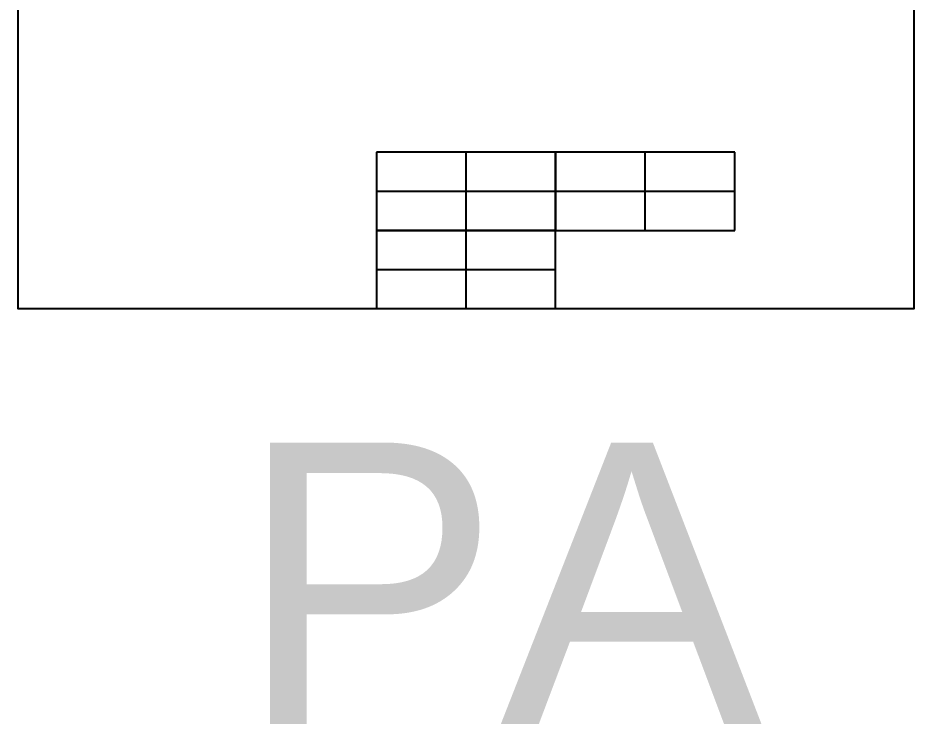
# Model space of a CAD drawing. Header units: millimetres. Extents: x 0.42 to 2.75, y -0.18 to 1.56.
# Drawn here: x 1.56 to 1.9412, y -0.1767 to 0.1236 of the extents above; entities that cross this region are included whole.
import ezdxf

# ---------------------------------------------------------------- set-up
doc = ezdxf.new("R2010")
doc.units = ezdxf.units.MM
doc.header["$MEASUREMENT"] = 0
doc.layers.add('Default', color=7, linetype='Continuous', true_color=0x000000)
doc.layers.add('PA', color=5, linetype='Continuous', true_color=0x0000ff)

msp = doc.modelspace()

# ---------------------------------------------------------------- linework, layer by layer
at = {"layer": 'PA'}
for p, q in [((1.78873, 0.0665), (1.71248, 0.0665)), ((1.71248, 0.0665), (1.71248, 0.03325)), ((1.78873, 0.0665, 0.0225), (1.71248, 0.0665, 0.0225)), ((1.71248, 0.0665, 0.0225), (1.71248, 0.03325, 0.0225)), ((1.71248, 0.0665), (1.71248, 0.0665, 0.0225)), ((1.78873, 0.03325), (1.78873, 0.0665)), ((1.78873, 0.03325, 0.0225), (1.78873, 0.0665, 0.0225)), ((1.78873, 0.0665), (1.78873, 0.0665, 0.0225)), ((1.86498, 0.0665), (1.78873, 0.0665)), ((1.78873, 0.0665), (1.78873, 0.03325)), ((1.86498, 0.0665, 0.0225), (1.78873, 0.0665, 0.0225)), ((1.78873, 0.0665, 0.0225), (1.78873, 0.03325, 0.0225)), ((1.78873, 0.0665), (1.78873, 0.0665, 0.0225)), ((1.86498, 0.03325), (1.86498, 0.0665)), ((1.86498, 0.03325, 0.0225), (1.86498, 0.0665, 0.0225)), ((1.86498, 0.0665), (1.86498, 0.0665, 0.0225)), ((1.78873, 0.03325), (1.71248, 0.03325)), ((1.71248, 0.03325), (1.71248, 0)), ((1.78873, 0.03325, 0.0225), (1.71248, 0.03325, 0.0225)), ((1.71248, 0.03325, 0.0225), (1.71248, 0, 0.0225)), ((1.71248, 0.03325), (1.71248, 0.03325, 0.0225)), ((1.71248, 0.03325), (1.78873, 0.03325)), ((1.71248, 0.03325, 0.0225), (1.78873, 0.03325, 0.0225)), ((1.71248, 0.03325), (1.71248, 0.03325, 0.0225)), ((1.78873, 0), (1.78873, 0.03325)), ((1.78873, 0, 0.0225), (1.78873, 0.03325, 0.0225)), ((1.78873, 0.03325), (1.78873, 0.03325, 0.0225)), ((1.78873, 0.03325), (1.78873, 0.03325, 0.0225)), ((1.78873, 0.03325), (1.86498, 0.03325)), ((1.78873, 0.03325, 0.0225), (1.86498, 0.03325, 0.0225)), ((1.78873, 0.03325), (1.78873, 0.03325, 0.0225)), ((1.86498, 0.03325), (1.86498, 0.03325, 0.0225)), ((1.71248, 0), (1.78873, 0)), ((1.71248, 0, 0.0225), (1.78873, 0, 0.0225)), ((1.71248, 0), (1.71248, 0, 0.0225)), ((1.78873, 0), (1.78873, 0, 0.0225))]:
    msp.add_line(p, q, dxfattribs=at)
for points in [[(1.55998, 0.665, -0.0225), (1.55998, 0.3325, -0.0225), (1.55998, 0, -0.0225)], [(1.55998, 0.665), (1.55998, 0.3325), (1.55998, 0)], [(1.94123, 0, -0.0225), (1.94123, 0.3325, -0.0225), (1.94123, 0.665, -0.0225)], [(1.94123, 0), (1.94123, 0.3325), (1.94123, 0.665)], [(1.78873, 0.0665, 0.01125), (1.75061, 0.0665, 0.01125), (1.71248, 0.0665, 0.01125)], [(1.71248, 0.0665, 0.01125), (1.71248, 0.04988, 0.01125), (1.71248, 0.03325, 0.01125)], [(1.75061, 0.0665), (1.75061, 0.0665, 0.01125), (1.75061, 0.0665, 0.0225)], [(1.75061, 0.03325), (1.75061, 0.04988), (1.75061, 0.0665)], [(1.75061, 0.03325, 0.0225), (1.75061, 0.04988, 0.0225), (1.75061, 0.0665, 0.0225)], [(1.78873, 0.03325, 0.01125), (1.78873, 0.04988, 0.01125), (1.78873, 0.0665, 0.01125)], [(1.86498, 0.0665, 0.01125), (1.82686, 0.0665, 0.01125), (1.78873, 0.0665, 0.01125)], [(1.78873, 0.0665, 0.01125), (1.78873, 0.04988, 0.01125), (1.78873, 0.03325, 0.01125)], [(1.82686, 0.0665), (1.82686, 0.0665, 0.01125), (1.82686, 0.0665, 0.0225)], [(1.82686, 0.03325), (1.82686, 0.04988), (1.82686, 0.0665)], [(1.82686, 0.03325, 0.0225), (1.82686, 0.04988, 0.0225), (1.82686, 0.0665, 0.0225)], [(1.86498, 0.03325, 0.01125), (1.86498, 0.04988, 0.01125), (1.86498, 0.0665, 0.01125)], [(1.71248, 0.04988), (1.71248, 0.04988, 0.01125), (1.71248, 0.04988, 0.0225)], [(1.71248, 0.04988), (1.75061, 0.04988), (1.78873, 0.04988)], [(1.71248, 0.04988, 0.0225), (1.75061, 0.04988, 0.0225), (1.78873, 0.04988, 0.0225)], [(1.78873, 0.04988), (1.78873, 0.04988, 0.01125), (1.78873, 0.04988, 0.0225)], [(1.78873, 0.04988), (1.78873, 0.04988, 0.01125), (1.78873, 0.04988, 0.0225)], [(1.78873, 0.04988), (1.82686, 0.04988), (1.86498, 0.04988)], [(1.78873, 0.04988, 0.0225), (1.82686, 0.04988, 0.0225), (1.86498, 0.04988, 0.0225)], [(1.86498, 0.04988), (1.86498, 0.04988, 0.01125), (1.86498, 0.04988, 0.0225)], [(1.78873, 0.03325, 0.01125), (1.75061, 0.03325, 0.01125), (1.71248, 0.03325, 0.01125)], [(1.71248, 0.03325, 0.01125), (1.71248, 0.01663, 0.01125), (1.71248, 0, 0.01125)], [(1.71248, 0.03325, 0.01125), (1.75061, 0.03325, 0.01125), (1.78873, 0.03325, 0.01125)], [(1.75061, 0.03325), (1.75061, 0.03325, 0.01125), (1.75061, 0.03325, 0.0225)], [(1.75061, 0), (1.75061, 0.01663), (1.75061, 0.03325)], [(1.75061, 0, 0.0225), (1.75061, 0.01663, 0.0225), (1.75061, 0.03325, 0.0225)], [(1.75061, 0.03325), (1.75061, 0.03325, 0.01125), (1.75061, 0.03325, 0.0225)], [(1.78873, 0, 0.01125), (1.78873, 0.01663, 0.01125), (1.78873, 0.03325, 0.01125)], [(1.78873, 0.03325, 0.01125), (1.82686, 0.03325, 0.01125), (1.86498, 0.03325, 0.01125)], [(1.82686, 0.03325), (1.82686, 0.03325, 0.01125), (1.82686, 0.03325, 0.0225)], [(1.71248, 0.01663), (1.71248, 0.01663, 0.01125), (1.71248, 0.01663, 0.0225)], [(1.71248, 0.01663), (1.75061, 0.01663), (1.78873, 0.01663)], [(1.71248, 0.01663, 0.0225), (1.75061, 0.01663, 0.0225), (1.78873, 0.01663, 0.0225)], [(1.78873, 0.01663), (1.78873, 0.01663, 0.01125), (1.78873, 0.01663, 0.0225)], [(1.55998, 0, -0.0225), (1.55998, 0, -0.01125), (1.55998, 0)], [(1.55998, 0, -0.0225), (1.75061, 0, -0.0225), (1.94123, 0, -0.0225)], [(1.55998, 0), (1.75061, 0), (1.94123, 0)], [(1.71248, 0, 0.01125), (1.75061, 0, 0.01125), (1.78873, 0, 0.01125)], [(1.75061, 0), (1.75061, 0, 0.01125), (1.75061, 0, 0.0225)], [(1.94123, 0, -0.0225), (1.94123, 0, -0.01125), (1.94123, 0)]]:
    msp.add_open_spline(points, degree=2, dxfattribs=at)

# ---------------------------------------------------------------- texts
at = {"layer": 'Default', "insert": (1.65354, -0.05697), "char_height": 0.119738, "width": 0.3281975, "attachment_point": 1, "line_spacing_factor": 0.963855}
msp.add_mtext('\\fHelvetica;PA', dxfattribs=at)

doc.saveas('drawing.dxf')
